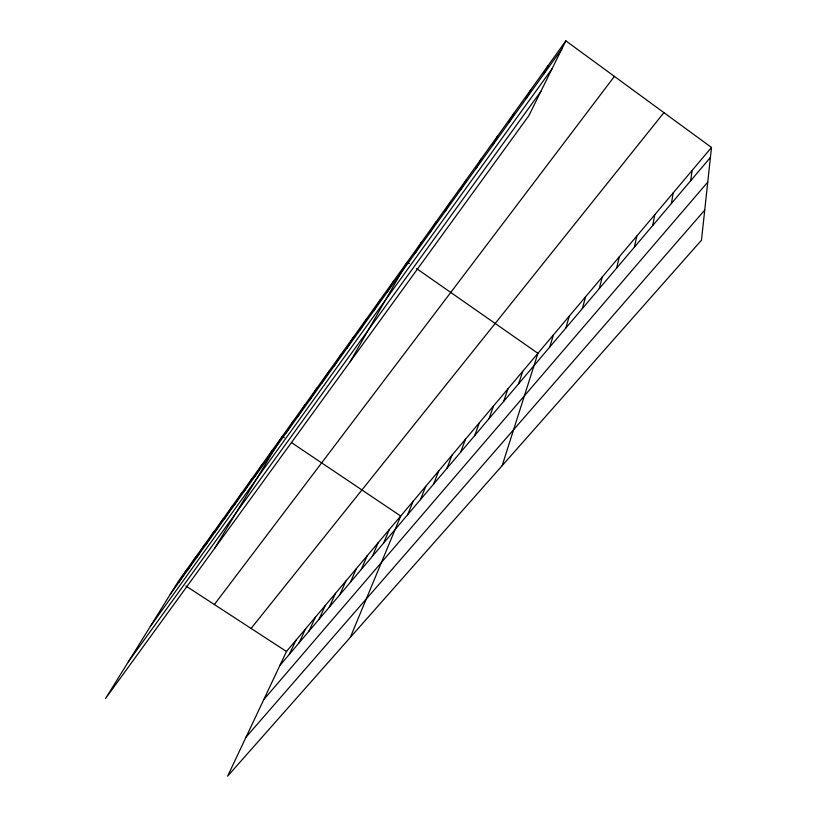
<?xml version="1.0" encoding="UTF-8"?>
<svg xmlns="http://www.w3.org/2000/svg" width="817" height="817" viewBox="0 0 817 817"><rect width="100%" height="100%" fill="white"/><g stroke="black" fill="none" stroke-linecap="round" stroke-linejoin="round"><path stroke-width="1.23" d="M711.495 147.458L701.486 240.198L227.626 776.15L286.481 651.496L711.495 147.458L565.844 40.85L178.453 581.153L105.505 698.576L528.885 115.646L565.844 40.85M690.661 180.751L692.091 170.467M671.421 203.453L673.198 192.883M652.681 225.563L654.774 214.728M634.421 247.112L636.821 236.021M616.631 268.109L619.317 256.783M599.28 288.585L602.241 277.034M582.358 308.56L585.575 296.796M565.844 328.046L569.306 316.087M549.729 347.051L553.426 334.919M502.159 465.639L537.923 353.312L416.578 268.589M518.642 383.745L522.768 371.275M503.64 401.443L507.97 388.831M488.985 418.743L493.499 405.988M474.657 435.645L479.354 422.757M460.655 452.169L465.527 439.168M446.96 468.325L451.995 455.212M433.572 484.124L438.76 470.909M420.469 499.585L425.8 486.268M407.652 514.71L413.126 501.301M350.34 637.352L400.708 516.027L291.598 442.671M383.602 543.101L389.321 529.539M372.317 556.418L378.138 542.794M361.247 569.48L367.18 555.795M350.391 582.286L356.426 568.54M339.739 594.858L345.877 581.061M329.292 607.184L335.511 593.346M319.038 619.286L325.35 605.397M308.969 631.163L315.362 617.243M299.083 642.826L305.558 628.865M289.381 654.274L295.938 640.283M543.836 74.01L548.095 65.615M526.271 98.479L530.805 89.727M509.165 122.305L513.954 113.226M492.508 145.497L497.543 136.112M476.28 168.108L481.54 158.427M460.461 190.147L465.945 180.189M445.03 211.623L450.729 201.411M429.997 232.579L435.88 222.122M415.322 253.015L421.388 242.332M350.207 361.655L407.234 262.063L409.317 263.513M387.023 292.435L393.416 281.334M373.369 311.44L379.925 300.156M360.042 330.017L366.731 318.559M347.011 348.154L353.843 336.533M334.286 365.883L341.24 354.108M321.837 383.214L328.924 371.286M309.674 400.156L316.873 388.095M297.776 416.731L305.078 404.548M286.134 432.949L293.538 420.632M214.687 548.248L282.253 436.39L284.326 437.789M254.056 477.618L261.726 465.016M264.3 463.362L271.887 450.841M244.017 491.609L251.759 478.915M234.173 505.325L241.985 492.549M215.045 531.969L222.98 519.05M224.522 518.775L232.396 505.917M205.751 544.908L213.748 531.928M187.675 570.082L195.784 556.99M196.631 557.613L204.679 544.571M178.892 582.327L187.042 569.173M170.263 594.347L561.882 48.877M150.338 626.414L552.057 68.761M128.371 661.77L540.895 91.351M214.36 604.529L614.394 76.389M251.085 628.447L663.915 112.634M279.853 665.518L710.422 157.436M263.779 699.587L707.757 182.13M246.06 737.108L704.734 210.132M185.868 585.973L286.481 651.496"/></g></svg>
